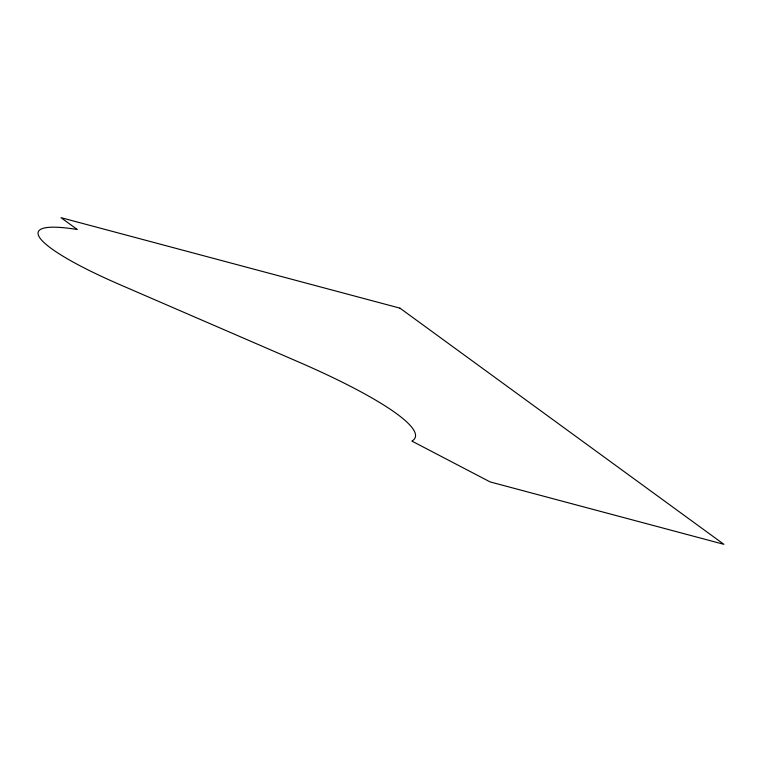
<?xml version="1.0" encoding="UTF-8"?>
<svg xmlns="http://www.w3.org/2000/svg" width="762" height="762" viewBox="0 0 762 762"><rect width="100%" height="100%" fill="white"/><g stroke="black" fill="none" stroke-linecap="round" stroke-linejoin="round"><path stroke-width="1.14" d="M399.955 308.153L61.008 217.675L77.21 229.486A153.143 23.955 19.7 0 0 119.901 284.645L297.952 361.693A219.999 34.414 19.7 0 1 411.89 441.084L490.147 481.927L723.9 544.325L399.955 308.153"/></g></svg>
